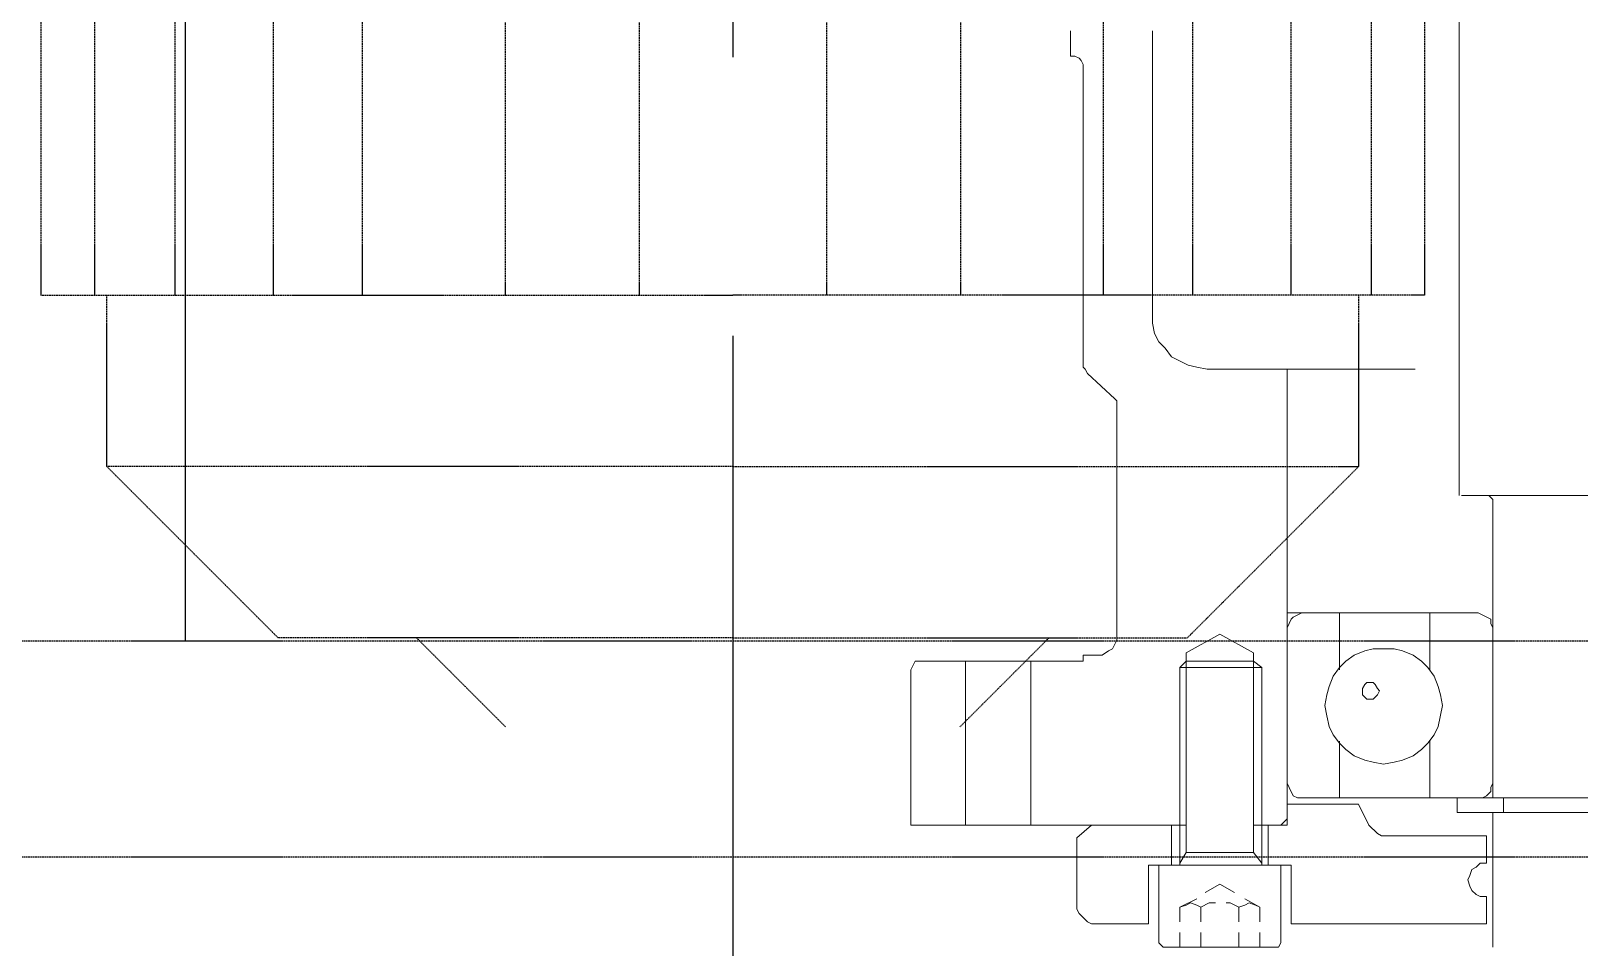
# Model space of a CAD drawing. Extents: x -3873 to 164127, y 7129 to 96529.
# Drawn here: x 54105.1 to 54457.5, y 31773.7 to 31982.3 of the extents above; entities that cross this region are included whole.
import ezdxf

# ---------------------------------------------------------------- set-up
doc = ezdxf.new("R2010")
doc.units = 0
for name, pattern in [('CENTER', [50.8, 31.75, -6.35, 6.35, -6.35]), ('DASHED', [0.2068, 0.1655, -0.0413]), ('HIDDEN', [9.525, 6.35, -3.175])]:
    doc.linetypes.add(name, pattern=pattern)
doc.layers.get('0').update_dxf_attribs({"linetype": 'CONTINUOUS'})
doc.layers.add('FLOORGUTTER', color=5, linetype='HIDDEN')
doc.layers.add('LAYOUT-KROMEKA', color=1, linetype='CONTINUOUS')

# ---------------------------------------------------------------- blocks, each defined once
blk = doc.blocks.new('bwk 5000-ust')
at = {"color": 1, "lineweight": 5}
for points, knots in [([(-159.77, 170.29), (-159.77, 170.29), (-157.85, 171.25), (-157.85, 171.25), (-157.85, 171.25), (-156.42, 171.25), (-156.42, 171.25)], [0, 0, 0, 0, 1, 1, 1, 2, 2, 2, 2]), ([(-294.66, 132.02), (-294.66, 132.02), (-295.61, 132.02), (-295.61, 132.02), (-295.61, 132.02), (-296.57, 132.5), (-296.57, 132.5), (-296.57, 132.5), (-297.05, 132.98), (-297.05, 132.98), (-297.05, 132.98), (-297.53, 133.93), (-297.53, 133.93), (-297.53, 133.93), (-297.53, 134.89), (-297.53, 134.89)], [0, 0, 0, 0, 1, 1, 1, 2, 2, 2, 3, 3, 3, 4, 4, 4, 5, 5, 5, 5]), ([(-227.69, 132.02), (-227.69, 132.02), (-226.73, 132.02), (-226.73, 132.02), (-226.73, 132.02), (-226.25, 131.54), (-226.25, 131.54), (-226.25, 131.54), (-225.3, 131.06), (-225.3, 131.06)], [0, 0, 0, 0, 1, 1, 1, 2, 2, 2, 3, 3, 3, 3]), ([(-104.76, 133.46), (-104.76, 133.46), (-103.32, 133.46), (-103.32, 133.46), (-103.32, 133.46), (-102.36, 132.98), (-102.36, 132.98), (-102.36, 132.98), (-100.45, 131.06), (-100.45, 131.06), (-100.45, 131.06), (-99.97, 130.11), (-99.97, 130.11), (-99.97, 130.11), (-99.97, 128.67), (-99.97, 128.67)], [0, 0, 0, 0, 1, 1, 1, 2, 2, 2, 3, 3, 3, 4, 4, 4, 5, 5, 5, 5]), ([(-161.2, 128.67), (-161.2, 128.67), (-161.2, 127.72), (-161.2, 127.72), (-161.2, 127.72), (-162.16, 126.28), (-162.16, 126.28), (-162.16, 126.28), (-162.64, 125.32), (-162.64, 125.32), (-162.64, 125.32), (-164.55, 124.37), (-164.55, 124.37), (-164.55, 124.37), (-165.98, 124.37), (-165.98, 124.37)], [0, 0, 0, 0, 1, 1, 1, 2, 2, 2, 3, 3, 3, 4, 4, 4, 5, 5, 5, 5]), ([(-217.17, 124.37), (-217.17, 124.37), (-219.08, 124.37), (-219.08, 124.37), (-219.08, 124.37), (-219.56, 124.85), (-219.56, 124.85)], [0, 0, 0, 0, 1, 1, 1, 2, 2, 2, 2]), ([(-238.69, 116.24), (-238.69, 116.24), (-236.78, 116.24), (-236.78, 116.24), (-236.78, 116.24), (-234.39, 115.76), (-234.39, 115.76), (-234.39, 115.76), (-232.47, 114.8), (-232.47, 114.8), (-232.47, 114.8), (-231.04, 113.37), (-231.04, 113.37), (-231.04, 113.37), (-229.12, 111.93), (-229.12, 111.93), (-229.12, 111.93), (-227.21, 108.1), (-227.21, 108.1), (-227.21, 108.1), (-226.73, 106.19), (-226.73, 106.19), (-226.73, 106.19), (-226.25, 103.8), (-226.25, 103.8)], [0, 0, 0, 0, 1, 1, 1, 2, 2, 2, 3, 3, 3, 4, 4, 4, 5, 5, 5, 6, 6, 6, 7, 7, 7, 8, 8, 8, 8]), ([(-113.37, 114.8), (-113.37, 114.8), (-95.67, 114.8), (-95.67, 114.8), (-95.67, 114.8), (-94.71, 113.84), (-94.71, 113.84), (-94.71, 113.84), (-94.71, 87.54), (-94.71, 87.54), (-94.71, 87.54), (-95.67, 87.06), (-95.67, 87.06), (-95.67, 87.06), (-113.37, 87.06), (-113.37, 87.06)], [0, 0, 0, 0, 1, 1, 1, 2, 2, 2, 3, 3, 3, 4, 4, 4, 5, 5, 5, 5]), ([(-103.8, 105.23), (-103.8, 105.23), (-104.28, 106.19), (-104.28, 106.19), (-104.28, 106.19), (-104.76, 107.63), (-104.76, 107.63), (-104.76, 107.63), (-104.28, 108.58), (-104.28, 108.58), (-104.28, 108.58), (-103.8, 110.02), (-103.8, 110.02)], [0, 0, 0, 0, 1, 1, 1, 2, 2, 2, 3, 3, 3, 4, 4, 4, 4]), ([(-159.77, 93.28), (-159.77, 93.28), (-116.24, 93.28), (-116.24, 93.28), (-116.24, 93.28), (-116.24, 108.58), (-116.24, 108.58), (-116.24, 108.58), (-159.77, 108.58), (-159.77, 108.58)], [0, 0, 0, 0, 1, 1, 1, 2, 2, 2, 3, 3, 3, 3]), ([(-104.76, 101.89), (-104.76, 101.89), (-104.76, 103.32), (-104.76, 103.32), (-104.76, 103.32), (-103.8, 105.23), (-103.8, 105.23)], [0, 0, 0, 0, 1, 1, 1, 2, 2, 2, 2]), ([(-103.8, 96.62), (-103.8, 96.62), (-104.76, 98.54), (-104.76, 98.54), (-104.76, 98.54), (-104.76, 99.49), (-104.76, 99.49)], [0, 0, 0, 0, 1, 1, 1, 2, 2, 2, 2]), ([(-103.8, 91.84), (-103.8, 91.84), (-104.28, 92.8), (-104.28, 92.8), (-104.28, 92.8), (-104.76, 94.23), (-104.76, 94.23), (-104.76, 94.23), (-104.28, 95.19), (-104.28, 95.19), (-104.28, 95.19), (-103.8, 96.62), (-103.8, 96.62)], [0, 0, 0, 0, 1, 1, 1, 2, 2, 2, 3, 3, 3, 4, 4, 4, 4]), ([(-170.77, 82.27), (-170.77, 82.27), (-169.81, 84.19), (-169.81, 84.19), (-169.81, 84.19), (-169.33, 84.67), (-169.33, 84.67), (-169.33, 84.67), (-167.42, 85.62), (-167.42, 85.62)], [0, 0, 0, 0, 1, 1, 1, 2, 2, 2, 3, 3, 3, 3]), ([(-132.02, 85.62), (-132.02, 85.62), (-131.06, 85.14), (-131.06, 85.14), (-131.06, 85.14), (-129.15, 84.19), (-129.15, 84.19), (-129.15, 84.19), (-128.67, 83.23), (-128.67, 83.23), (-128.67, 83.23), (-128.67, 82.27), (-128.67, 82.27)], [0, 0, 0, 0, 1, 1, 1, 2, 2, 2, 3, 3, 3, 4, 4, 4, 4]), ([(-162.64, 63.62), (-162.64, 63.62), (-162.64, 66.01), (-162.64, 66.01), (-162.64, 66.01), (-162.16, 67.92), (-162.16, 67.92), (-162.16, 67.92), (-161.2, 70.32), (-161.2, 70.32), (-161.2, 70.32), (-159.77, 72.23), (-159.77, 72.23), (-159.77, 72.23), (-158.33, 73.66), (-158.33, 73.66), (-158.33, 73.66), (-156.42, 75.1), (-156.42, 75.1), (-156.42, 75.1), (-154.03, 76.06), (-154.03, 76.06), (-154.03, 76.06), (-152.11, 76.53), (-152.11, 76.53), (-152.11, 76.53), (-149.72, 77.01), (-149.72, 77.01), (-149.72, 77.01), (-147.33, 76.53), (-147.33, 76.53), (-147.33, 76.53), (-144.94, 76.06), (-144.94, 76.06), (-144.94, 76.06), (-143.02, 75.1), (-143.02, 75.1), (-143.02, 75.1), (-141.11, 73.66), (-141.11, 73.66), (-141.11, 73.66), (-139.68, 72.23), (-139.68, 72.23), (-139.68, 72.23), (-138.24, 70.32), (-138.24, 70.32), (-138.24, 70.32), (-137.28, 67.92), (-137.28, 67.92), (-137.28, 67.92), (-136.81, 66.01), (-136.81, 66.01), (-136.81, 66.01), (-136.33, 63.62), (-136.33, 63.62), (-136.33, 63.62), (-136.81, 61.23), (-136.81, 61.23), (-136.81, 61.23), (-137.28, 59.31), (-137.28, 59.31), (-137.28, 59.31), (-138.24, 56.92), (-138.24, 56.92), (-138.24, 56.92), (-139.68, 55.01), (-139.68, 55.01), (-139.68, 55.01), (-141.11, 53.57), (-141.11, 53.57), (-141.11, 53.57), (-143.02, 52.14), (-143.02, 52.14), (-143.02, 52.14), (-144.94, 51.18), (-144.94, 51.18), (-144.94, 51.18), (-149.72, 50.23), (-149.72, 50.23), (-149.72, 50.23), (-152.11, 50.7), (-152.11, 50.7), (-152.11, 50.7), (-154.03, 51.18), (-154.03, 51.18), (-154.03, 51.18), (-156.42, 52.14), (-156.42, 52.14), (-156.42, 52.14), (-158.33, 53.57), (-158.33, 53.57), (-158.33, 53.57), (-159.77, 55.01), (-159.77, 55.01), (-159.77, 55.01), (-161.2, 56.92), (-161.2, 56.92), (-161.2, 56.92), (-162.16, 59.31), (-162.16, 59.31), (-162.16, 59.31), (-162.64, 61.23), (-162.64, 61.23), (-162.64, 61.23), (-162.64, 63.62), (-162.64, 63.62)], [0, 0, 0, 0, 1, 1, 1, 2, 2, 2, 3, 3, 3, 4, 4, 4, 5, 5, 5, 6, 6, 6, 7, 7, 7, 8, 8, 8, 9, 9, 9, 10, 10, 10, 11, 11, 11, 12, 12, 12, 13, 13, 13, 14, 14, 14, 15, 15, 15, 16, 16, 16, 17, 17, 17, 18, 18, 18, 19, 19, 19, 20, 20, 20, 21, 21, 21, 22, 22, 22, 23, 23, 23, 24, 24, 24, 25, 25, 25, 26, 26, 26, 27, 27, 27, 28, 28, 28, 29, 29, 29, 30, 30, 30, 31, 31, 31, 32, 32, 32, 33, 33, 33, 34, 34, 34, 35, 35, 35, 35]), ([(-154.98, 66.49), (-154.98, 66.49), (-154.98, 67.45), (-154.98, 67.45), (-154.98, 67.45), (-154.5, 67.92), (-154.5, 67.92), (-154.5, 67.92), (-153.55, 68.4), (-153.55, 68.4), (-153.55, 68.4), (-152.11, 68.4), (-152.11, 68.4), (-152.11, 68.4), (-151.16, 67.45), (-151.16, 67.45), (-151.16, 67.45), (-151.16, 66.01), (-151.16, 66.01), (-151.16, 66.01), (-152.11, 65.05), (-152.11, 65.05), (-152.11, 65.05), (-153.07, 64.58), (-153.07, 64.58), (-153.07, 64.58), (-153.55, 65.05), (-153.55, 65.05), (-153.55, 65.05), (-154.5, 65.53), (-154.5, 65.53), (-154.5, 65.53), (-154.98, 66.01), (-154.98, 66.01), (-154.98, 66.01), (-154.98, 66.49), (-154.98, 66.49)], [0, 0, 0, 0, 1, 1, 1, 2, 2, 2, 3, 3, 3, 4, 4, 4, 5, 5, 5, 6, 6, 6, 7, 7, 7, 8, 8, 8, 9, 9, 9, 10, 10, 10, 11, 11, 11, 12, 12, 12, 12]), ([(-122.45, 66.97), (-122.45, 66.97), (-120.54, 65.05), (-120.54, 65.05), (-120.54, 65.05), (-120.06, 64.1), (-120.06, 64.1), (-120.06, 64.1), (-120.06, 62.66), (-120.06, 62.66)], [0, 0, 0, 0, 1, 1, 1, 2, 2, 2, 3, 3, 3, 3]), ([(-113.84, 40.18), (-113.84, 40.18), (-113.84, 41.62), (-113.84, 41.62), (-113.84, 41.62), (-112.89, 42.57), (-112.89, 42.57), (-112.89, 42.57), (-112.41, 43.53), (-112.41, 43.53), (-112.41, 43.53), (-110.97, 44.01), (-110.97, 44.01), (-110.97, 44.01), (-110.02, 44.49), (-110.02, 44.49), (-110.02, 44.49), (-108.58, 44.01), (-108.58, 44.01), (-108.58, 44.01), (-107.63, 43.53), (-107.63, 43.53), (-107.63, 43.53), (-106.67, 42.57), (-106.67, 42.57), (-106.67, 42.57), (-106.19, 41.62), (-106.19, 41.62), (-106.19, 41.62), (-106.19, 40.18), (-106.19, 40.18)], [0, 0, 0, 0, 1, 1, 1, 2, 2, 2, 3, 3, 3, 4, 4, 4, 5, 5, 5, 6, 6, 6, 7, 7, 7, 8, 8, 8, 9, 9, 9, 10, 10, 10, 10]), ([(-167.42, 38.75), (-167.42, 38.75), (-168.38, 39.22), (-168.38, 39.22), (-168.38, 39.22), (-169.33, 39.22), (-169.33, 39.22), (-169.33, 39.22), (-170.77, 42.09), (-170.77, 42.09)], [0, 0, 0, 0, 1, 1, 1, 2, 2, 2, 3, 3, 3, 3]), ([(-128.67, 42.09), (-128.67, 42.09), (-128.67, 41.14), (-128.67, 41.14), (-128.67, 41.14), (-129.15, 40.18), (-129.15, 40.18), (-129.15, 40.18), (-130.11, 39.22), (-130.11, 39.22), (-130.11, 39.22), (-131.06, 39.22), (-131.06, 39.22), (-131.06, 39.22), (-132.02, 38.75), (-132.02, 38.75)], [0, 0, 0, 0, 1, 1, 1, 2, 2, 2, 3, 3, 3, 4, 4, 4, 5, 5, 5, 5])]:
    blk.add_open_spline(points, degree=3, knots=knots, dxfattribs=at)
for points in [[(-159.77, 170.29), (-159.77, 170.29), (-159.77, 158.81), (-159.77, 158.81)], [(-122.45, 171.25), (-122.45, 171.25), (-156.42, 171.25), (-156.42, 171.25)], [(-122.45, 158.81), (-122.45, 158.81), (-122.45, 171.25), (-122.45, 171.25)], [(-122.45, 158.81), (-122.45, 158.81), (-159.77, 158.81), (-159.77, 158.81)], [(-159.77, 143.98), (-159.77, 143.98), (-159.77, 158.81), (-159.77, 158.81)], [(-122.45, 158.81), (-122.45, 158.81), (-122.45, 143.98), (-122.45, 143.98)], [(-122.45, 143.98), (-122.45, 143.98), (-159.77, 143.98), (-159.77, 143.98)], [(-159.77, 143.98), (-159.77, 143.98), (-159.77, 132.02), (-159.77, 132.02)], [(-122.45, 136.8), (-122.45, 136.8), (-122.45, 143.98), (-122.45, 143.98)], [(-303.27, 134.89), (-303.27, 134.89), (-297.53, 134.89), (-297.53, 134.89)], [(-122.45, 108.58), (-122.45, 108.58), (-122.45, 136.8), (-122.45, 136.8)], [(-282.22, 132.02), (-282.22, 132.02), (-294.66, 132.02), (-294.66, 132.02)], [(-227.69, 132.02), (-227.69, 132.02), (-282.22, 132.02), (-282.22, 132.02)], [(-219.56, 124.85), (-219.56, 124.85), (-225.3, 131.06), (-225.3, 131.06)], [(-159.77, 132.02), (-159.77, 132.02), (-161.2, 132.02), (-161.2, 132.02)], [(-161.2, 132.02), (-161.2, 132.02), (-161.2, 128.67), (-161.2, 128.67)], [(-122.45, 130.11), (-122.45, 130.11), (-119.58, 133.46), (-119.58, 133.46)], [(-119.58, 133.46), (-119.58, 133.46), (-104.76, 133.46), (-104.76, 133.46)], [(-122.45, 111.93), (-122.45, 111.93), (-122.45, 130.11), (-122.45, 130.11)], [(-99.97, 128.67), (-99.97, 128.67), (-99.97, 117.19), (-99.97, 117.19)], [(-165.98, 124.37), (-165.98, 124.37), (-217.17, 124.37), (-217.17, 124.37)], [(-113.37, 117.19), (-113.37, 117.19), (-99.97, 117.19), (-99.97, 117.19)], [(-113.37, 111.93), (-113.37, 111.93), (-113.37, 117.19), (-113.37, 117.19)], [(-238.69, 116.24), (-238.69, 116.24), (-303.27, 116.24), (-303.27, 116.24)], [(-113.37, 87.06), (-113.37, 87.06), (-113.37, 114.8), (-113.37, 114.8)], [(-159.77, 108.58), (-159.77, 108.58), (-158.33, 110.02), (-158.33, 110.02)], [(-158.33, 110.02), (-158.33, 110.02), (-158.33, 91.36), (-158.33, 91.36)], [(-158.33, 110.02), (-158.33, 110.02), (-113.37, 110.02), (-113.37, 110.02)], [(-122.45, 111.93), (-122.45, 111.93), (-113.37, 111.93), (-113.37, 111.93)], [(-116.24, 108.58), (-116.24, 108.58), (-113.84, 110.02), (-113.84, 110.02)], [(-113.37, 89.93), (-113.37, 89.93), (-113.37, 111.93), (-113.37, 111.93)], [(-103.8, 110.02), (-103.8, 110.02), (-105.71, 106.19), (-105.71, 106.19)], [(-100.45, 110.02), (-100.45, 110.02), (-103.8, 110.02), (-103.8, 110.02)], [(-94.71, 110.02), (-94.71, 110.02), (-98.06, 110.02), (-98.06, 110.02)], [(-165.98, 100.93), (-165.98, 100.93), (-161.68, 108.58), (-161.68, 108.58)], [(-122.45, 108.58), (-122.45, 108.58), (-161.68, 108.58), (-161.68, 108.58)], [(-159.77, 93.28), (-159.77, 93.28), (-159.77, 108.58), (-159.77, 108.58)], [(-226.25, 85.62), (-226.25, 85.62), (-226.25, 103.8), (-226.25, 103.8)], [(-107.15, 104.28), (-107.15, 104.28), (-109.06, 100.93), (-109.06, 100.93)], [(-100.45, 105.23), (-100.45, 105.23), (-103.8, 105.23), (-103.8, 105.23)], [(-94.71, 105.23), (-94.71, 105.23), (-98.06, 105.23), (-98.06, 105.23)], [(-165.98, 100.93), (-165.98, 100.93), (-161.68, 93.28), (-161.68, 93.28)], [(-107.15, 97.58), (-107.15, 97.58), (-109.06, 100.93), (-109.06, 100.93)], [(-103.8, 91.84), (-103.8, 91.84), (-105.71, 95.19), (-105.71, 95.19)], [(-100.45, 96.62), (-100.45, 96.62), (-103.8, 96.62), (-103.8, 96.62)], [(-94.71, 96.62), (-94.71, 96.62), (-98.06, 96.62), (-98.06, 96.62)], [(-122.45, 93.28), (-122.45, 93.28), (-161.68, 93.28), (-161.68, 93.28)], [(-158.33, 91.36), (-158.33, 91.36), (-159.77, 93.28), (-159.77, 93.28)], [(-122.45, 87.06), (-122.45, 87.06), (-122.45, 93.28), (-122.45, 93.28)], [(-116.24, 93.28), (-116.24, 93.28), (-113.84, 91.36), (-113.84, 91.36)], [(-100.45, 91.84), (-100.45, 91.84), (-103.8, 91.84), (-103.8, 91.84)], [(-94.71, 91.84), (-94.71, 91.84), (-98.06, 91.84), (-98.06, 91.84)], [(-113.37, 91.36), (-113.37, 91.36), (-158.33, 91.36), (-158.33, 91.36)], [(-122.45, 85.62), (-122.45, 85.62), (-122.45, 89.93), (-122.45, 89.93)], [(-122.45, 89.93), (-122.45, 89.93), (-113.37, 89.93), (-113.37, 89.93)], [(-113.37, 89.93), (-113.37, 89.93), (-113.37, 84.67), (-113.37, 84.67)], [(-226.25, 85.62), (-226.25, 85.62), (-226.25, 56.44), (-226.25, 56.44)], [(-195.64, 85.62), (-195.64, 85.62), (-226.25, 85.62), (-226.25, 85.62)], [(-123.89, 85.62), (-123.89, 85.62), (-195.64, 85.62), (-195.64, 85.62)], [(-132.02, 85.62), (-132.02, 85.62), (-170.77, 85.62), (-170.77, 85.62)], [(-170.77, 85.62), (-170.77, 85.62), (-170.77, 53.1), (-170.77, 53.1)], [(-127.24, 85.62), (-127.24, 85.62), (-127.24, 69.36), (-127.24, 69.36)], [(-127.24, 85.62), (-127.24, 85.62), (-122.45, 85.62), (-122.45, 85.62)], [(-122.45, 87.06), (-122.45, 87.06), (-123.89, 85.62), (-123.89, 85.62)], [(-113.37, 84.67), (-113.37, 84.67), (-99.97, 84.67), (-99.97, 84.67)], [(-99.97, 84.67), (-99.97, 84.67), (-99.97, 40.18), (-99.97, 40.18)], [(-170.77, 82.27), (-170.77, 82.27), (-170.77, 78.45), (-170.77, 78.45)], [(-128.67, 78.45), (-128.67, 78.45), (-128.67, 82.27), (-128.67, 82.27)], [(-170.77, 78.45), (-170.77, 78.45), (-170.77, 73.66), (-170.77, 73.66)], [(-128.67, 73.66), (-128.67, 73.66), (-128.67, 78.45), (-128.67, 78.45)], [(-157.85, 73.66), (-157.85, 73.66), (-170.77, 73.66), (-170.77, 73.66)], [(-128.67, 73.66), (-128.67, 73.66), (-141.59, 73.66), (-141.59, 73.66)], [(-128.67, 53.1), (-128.67, 53.1), (-128.67, 73.66), (-128.67, 73.66)], [(-127.24, 69.36), (-127.24, 69.36), (-122.45, 66.97), (-122.45, 66.97)], [(-120.06, 40.18), (-120.06, 40.18), (-120.06, 62.66), (-120.06, 62.66)], [(-170.77, 53.1), (-170.77, 53.1), (-170.77, 45.92), (-170.77, 45.92)], [(-157.85, 53.1), (-157.85, 53.1), (-170.77, 53.1), (-170.77, 53.1)], [(-128.67, 53.1), (-128.67, 53.1), (-141.59, 53.1), (-141.59, 53.1)], [(-128.67, 45.92), (-128.67, 45.92), (-128.67, 53.1), (-128.67, 53.1)], [(-438.64, 46.4), (-438.64, 46.4), (-197.55, 46.4), (-197.55, 46.4)], [(-197.55, 45.92), (-197.55, 45.92), (-197.55, 38.75), (-197.55, 38.75)], [(-170.77, 45.92), (-170.77, 45.92), (-170.77, 42.09), (-170.77, 42.09)], [(-125.32, 46.88), (-125.32, 46.88), (-128.67, 46.88), (-128.67, 46.88)], [(-128.67, 36.35), (-128.67, 36.35), (-128.67, 45.92), (-128.67, 45.92)], [(-125.32, 38.75), (-125.32, 38.75), (-125.32, 46.88), (-125.32, 46.88)], [(-197.55, 39.7), (-197.55, 39.7), (-197.55, -39.22), (-197.55, -39.22)], [(-196.6, 38.75), (-196.6, 38.75), (-197.55, 39.7), (-197.55, 39.7)], [(-113.84, 40.18), (-113.84, 40.18), (-120.06, 40.18), (-120.06, 40.18)], [(-99.97, 40.18), (-99.97, 40.18), (-106.19, 40.18), (-106.19, 40.18)], [(-196.6, 38.75), (-196.6, 38.75), (-128.67, 38.75), (-128.67, 38.75)], [(-132.02, 38.75), (-132.02, 38.75), (-167.42, 38.75), (-167.42, 38.75)], [(-128.67, 36.35), (-128.67, 36.35), (-128.67, 38.75), (-128.67, 38.75)], [(-128.67, 36.35), (-128.67, 36.35), (-128.67, -36.35), (-128.67, -36.35)], [(-125.32, 36.35), (-125.32, 36.35), (-128.67, 36.35), (-128.67, 36.35)], [(-125.32, 38.75), (-125.32, 38.75), (-94.71, 38.75), (-94.71, 38.75)], [(-125.32, 38.75), (-125.32, 38.75), (-125.32, 36.35), (-125.32, 36.35)], [(-125.32, 36.35), (-125.32, 36.35), (-125.32, -36.35), (-125.32, -36.35)]]:
    blk.add_open_spline(points, degree=3, dxfattribs=at)
at = {"layer": 'FLOORGUTTER', "color": 1, "linetype": 'DASHED'}
blk.add_line((-115.24, 488.8), (-115.24, -291.2), dxfattribs=at)
blk = doc.blocks.new('AP-56 ARTIK POMPASI')
at = {"layer": 'LAYOUT-KROMEKA', "linetype": 'CENTER', "ltscale": 10}
blk.add_line((-213.63, 465.23), (-213.63, 1207.11), dxfattribs=at)
at = {"layer": 'LAYOUT-KROMEKA', "linetype": 'DASHED'}
for p, q in [((-265.38, 1062.2), (-285.63, 1041.95)), ((-161.88, 1062.2), (-141.63, 1041.95)), ((-490.62, 1042.67), (225.59, 1042.67)), ((-317.13, 1041.95), (-356.13, 1002.95)), ((-213.63, 1041.95), (-317.13, 1041.95)), ((-213.63, 1041.95), (-110.13, 1041.95)), ((-110.13, 1041.95), (-71.13, 1002.95)), ((-213.63, 1002.95), (-356.13, 1002.95)), ((-356.13, 1002.95), (-356.13, 963.95)), ((-213.63, 1002.95), (-71.13, 1002.95)), ((-71.13, 1002.95), (-71.13, 963.95)), ((-371.13, 626.45), (-371.13, 963.95)), ((-371.13, 963.95), (-213.63, 963.95)), ((-358.93, 626.45), (-358.93, 963.95)), ((-340.64, 626.45), (-340.64, 963.95)), ((-318.29, 626.45), (-318.29, 963.95)), ((-297.96, 626.45), (-297.96, 963.95)), ((-265.44, 785.45), (-265.44, 963.95)), ((-234.96, 785.45), (-234.96, 963.95)), ((-56.13, 963.95), (-213.63, 963.95)), ((-192.3, 785.45), (-192.3, 963.95)), ((-161.81, 785.45), (-161.81, 963.95)), ((-129.29, 626.45), (-129.29, 963.95)), ((-108.97, 626.45), (-108.97, 963.95)), ((-86.61, 626.45), (-86.61, 963.95)), ((-68.32, 626.45), (-68.32, 963.95)), ((-56.13, 626.45), (-56.13, 963.95))]:
    blk.add_line(p, q, dxfattribs=at)
at = {"layer": 'LAYOUT-KROMEKA', "ltscale": 10}
blk.add_line((-338.28, 311.83), (-338.28, 1042.67), dxfattribs=at)
at = {"layer": 'LAYOUT-KROMEKA', "ltscale": 10, "rotation": 90}
blk.add_blockref('bwk 5000-ust', (-1.82, 1207.07), dxfattribs=at)

msp = doc.modelspace()

# ---------------------------------------------------------------- block references
at = {"layer": 'LAYOUT-KROMEKA', "color": 7, "ltscale": 50, "xscale": -1, "rotation": 180}
msp.add_blockref('AP-56 ARTIK POMPASI', (54478.49, 32886.08), dxfattribs=at)

doc.saveas('drawing.dxf')
